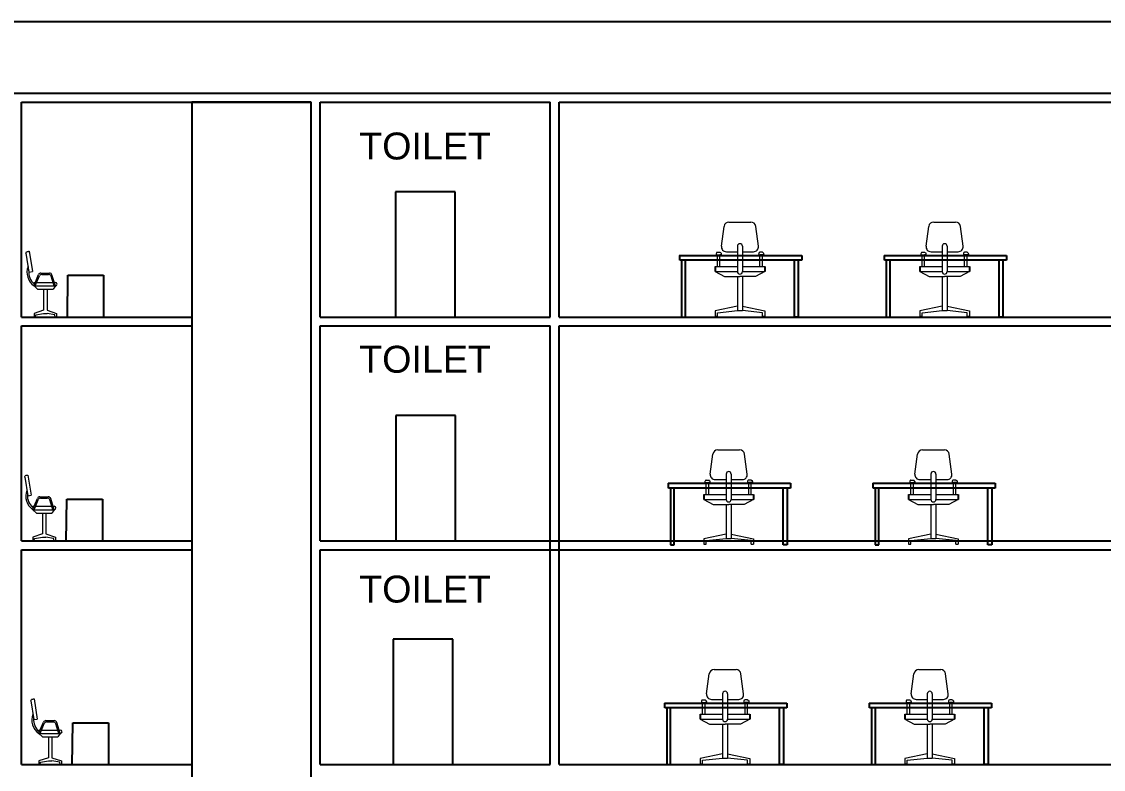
# Model space of a CAD drawing. Header units: millimetres. Extents: x 587797 to 2274247, y 1711 to 439204.
# Drawn here: x 911786 to 929903, y 292543 to 305073 of the extents above; entities that cross this region are included whole.
import ezdxf

# ---------------------------------------------------------------- set-up
doc = ezdxf.new("R2010")
doc.units = ezdxf.units.MM
doc.layers.add('finiture', color=7, linetype='Continuous', lineweight=20)
doc.styles.get("Standard").update_dxf_attribs({"font": 'arial.ttf'})

msp = doc.modelspace()

# ---------------------------------------------------------------- linework, layer by layer
for p, q in [((862704.517, 305072.571, 1025.827), (954785.96, 305072.571, 1025.827)), ((862704.517, 303872.571, 1025.827), (920635.96, 303872.571, 1025.827)), ((920635.96, 303872.571, 1025.827), (954785.96, 303872.571, 1025.827)), ((911785.96, 300122.571, 1025.827), (911785.96, 303722.571, 1025.827)), ((911785.96, 303722.571, 1025.827), (916635.96, 303722.571, 1025.827)), ((911785.96, 303722.571, 1025.827), (916635.96, 303722.571, 1025.827)), ((916635.96, 303722.571, 1025.827), (914635.96, 303722.571, 1025.827)), ((914635.96, 303722.571, 1025.827), (914635.96, 281522.571, 1025.827)), ((916635.96, 281522.571, 1025.827), (916635.96, 303722.571, 1025.827)), ((916785.96, 300122.571, 1025.827), (916785.96, 303722.571, 1025.827)), ((916785.96, 303722.571, 1025.827), (920635.96, 303722.571, 1025.827)), ((916785.96, 303722.571, 1025.827), (920635.96, 303722.571, 1025.827)), ((920635.96, 300122.571, 1025.827), (920635.96, 303722.571, 1025.827)), ((920785.96, 300122.571, 1025.827), (920785.96, 303722.571, 1025.827)), ((920785.96, 303722.571, 1025.827), (954555.96, 303722.571, 1025.827)), ((919046.069, 302222.571, 1025.827), (918046.069, 302222.571, 1025.827)), ((918046.069, 302222.571, 1025.827), (918046.069, 300122.571, 1025.827)), ((919046.069, 300122.571, 1025.827), (919046.069, 302222.571, 1025.827)), ((922800.674, 301155.093, 1025.827), (924850.362, 301155.093, 1025.827)), ((922808.144, 301073.338, 1025.827), (922808.144, 301155.093, 1025.827)), ((924850.362, 301155.093, 1025.827), (924850.362, 301073.338, 1025.827)), ((926228.858, 301155.093, 1025.827), (928278.546, 301155.093, 1025.827)), ((926236.328, 301073.338, 1025.827), (926236.328, 301155.093, 1025.827)), ((928278.546, 301155.093, 1025.827), (928278.546, 301073.338, 1025.827)), ((924850.362, 301073.338, 1025.827), (922808.144, 301073.338, 1025.827)), ((922838.471, 301073.338, 1025.827), (922838.471, 300122.571, 1025.827)), ((922904.456, 300122.571, 1025.827), (922904.456, 301073.338, 1025.827)), ((923400.989, 300967.098, 442.155), (923400.989, 300884.097, 442.155)), ((924230.99, 300967.098, 442.155), (924230.99, 300884.097, 442.155)), ((924727.522, 300122.571, 1025.827), (924727.522, 301073.338, 1025.827)), ((924793.507, 301073.338, 1025.827), (924793.507, 300122.571, 1025.827)), ((928278.546, 301073.338, 1025.827), (926236.328, 301073.338, 1025.827)), ((926266.655, 301073.338, 1025.827), (926266.655, 300122.571, 1025.827)), ((926332.641, 300122.571, 1025.827), (926332.641, 301073.338, 1025.827)), ((926829.173, 300967.098, 442.155), (926829.173, 300884.097, 442.155)), ((927659.174, 300967.098, 442.155), (927659.174, 300884.097, 442.155)), ((928155.706, 300122.571, 1025.827), (928155.706, 301073.338, 1025.827)), ((928221.691, 301073.338, 1025.827), (928221.691, 300122.571, 1025.827)), ((912552.343, 300113.501, 1025.827), (912562.324, 300821.643, 1025.827)), ((912562.324, 300821.643, 1025.827), (913158.281, 300821.643, 1025.827)), ((913158.281, 300821.643, 1025.827), (913158.281, 300113.501, 1025.827)), ((911785.96, 300122.571, 1025.827), (914635.96, 300122.571, 1025.827)), ((916785.96, 300122.571, 1025.827), (920635.96, 300122.571, 1025.827)), ((920785.96, 300122.571, 1025.827), (954555.96, 300122.571, 1025.827)), ((922838.471, 300122.571, 1025.827), (922838.471, 300122.571, 1025.827)), ((922838.471, 300122.571, 1025.827), (922904.456, 300122.571, 1025.827)), ((924793.507, 300122.571, 1025.827), (924727.522, 300122.571, 1025.827)), ((924793.507, 300122.571, 1025.827), (924793.507, 300122.571, 1025.827)), ((926266.655, 300122.571, 1025.827), (926266.655, 300122.571, 1025.827)), ((926266.655, 300122.571, 1025.827), (926332.641, 300122.571, 1025.827)), ((928221.691, 300122.571, 1025.827), (928155.706, 300122.571, 1025.827)), ((928221.691, 300122.571, 1025.827), (928221.691, 300122.571, 1025.827)), ((911785.96, 296372.571, 1025.827), (911785.96, 299972.571, 1025.827)), ((911785.96, 299972.571, 1025.827), (914635.96, 299972.571, 1025.827)), ((916785.96, 296372.571, 1025.827), (916785.96, 299972.571, 1025.827)), ((916785.96, 299972.571, 1025.827), (920635.96, 299972.571, 1025.827)), ((920635.96, 292622.571, 1025.827), (920635.96, 299972.571, 1025.827)), ((920785.96, 292622.571, 1025.827), (920785.96, 299972.571, 1025.827)), ((920785.96, 299972.571, 1025.827), (954555.96, 299972.571, 1025.827)), ((919053.706, 298472.571, 1025.827), (918053.706, 298472.571, 1025.827)), ((918053.706, 298472.571, 1025.827), (918053.706, 296372.571, 1025.827)), ((919053.706, 296372.571, 1025.827), (919053.706, 298472.571, 1025.827)), ((922612.608, 297336.689, 1025.827), (924662.297, 297336.689, 1025.827)), ((922620.078, 297254.933, 1025.827), (922620.078, 297336.689, 1025.827)), ((924662.297, 297336.689, 1025.827), (924662.297, 297254.933, 1025.827)), ((926040.792, 297336.689, 1025.827), (928090.481, 297336.689, 1025.827)), ((926048.262, 297254.933, 1025.827), (926048.262, 297336.689, 1025.827)), ((928090.481, 297336.689, 1025.827), (928090.481, 297254.933, 1025.827)), ((924662.297, 297254.933, 1025.827), (922620.078, 297254.933, 1025.827)), ((922650.405, 297254.933, 1025.827), (922650.405, 296304.167, 1025.827)), ((922716.391, 296304.167, 1025.827), (922716.391, 297254.933, 1025.827)), ((923212.923, 297148.693, 442.155), (923212.923, 297065.693, 442.155)), ((924042.924, 297148.693, 442.155), (924042.924, 297065.693, 442.155)), ((924539.456, 296304.167, 1025.827), (924539.456, 297254.933, 1025.827)), ((924605.441, 297254.933, 1025.827), (924605.441, 296304.167, 1025.827)), ((928090.481, 297254.933, 1025.827), (926048.262, 297254.933, 1025.827)), ((926078.59, 297254.933, 1025.827), (926078.59, 296304.167, 1025.827)), ((926144.575, 296304.167, 1025.827), (926144.575, 297254.933, 1025.827)), ((926641.107, 297148.693, 442.155), (926641.107, 297065.693, 442.155)), ((927471.108, 297148.693, 442.155), (927471.108, 297065.693, 442.155)), ((927967.64, 296304.167, 1025.827), (927967.64, 297254.933, 1025.827)), ((928033.626, 297254.933, 1025.827), (928033.626, 296304.167, 1025.827)), ((912532.269, 296363.501, 1025.827), (912542.249, 297071.643, 1025.827)), ((912542.249, 297071.643, 1025.827), (913138.207, 297071.643, 1025.827)), ((913138.207, 297071.643, 1025.827), (913138.207, 296363.501, 1025.827)), ((911785.96, 296372.571, 1025.827), (914635.96, 296372.571, 1025.827)), ((911785.96, 292622.571, 1025.827), (911785.96, 296222.571, 1025.827)), ((911785.96, 296222.571, 1025.827), (914635.96, 296222.571, 1025.827)), ((916785.96, 296372.571, 1025.827), (920635.96, 296372.571, 1025.827)), ((916785.96, 292622.571, 1025.827), (916785.96, 296222.571, 1025.827)), ((916785.96, 296222.571, 1025.827), (920635.96, 296222.571, 1025.827)), ((920635.96, 296372.571, 1025.827), (954555.96, 296372.571, 1025.827)), ((920635.96, 296222.571, 1025.827), (954555.96, 296222.571, 1025.827)), ((922650.405, 296304.167, 1025.827), (922650.405, 296304.167, 1025.827)), ((922650.405, 296304.167, 1025.827), (922716.391, 296304.167, 1025.827)), ((924605.441, 296304.167, 1025.827), (924539.456, 296304.167, 1025.827)), ((924605.441, 296304.167, 1025.827), (924605.441, 296304.167, 1025.827)), ((926078.59, 296304.167, 1025.827), (926078.59, 296304.167, 1025.827)), ((926078.59, 296304.167, 1025.827), (926144.575, 296304.167, 1025.827)), ((928033.626, 296304.167, 1025.827), (927967.64, 296304.167, 1025.827)), ((928033.626, 296304.167, 1025.827), (928033.626, 296304.167, 1025.827)), ((919008.271, 294722.571, 1025.827), (918008.271, 294722.571, 1025.827)), ((918008.271, 294722.571, 1025.827), (918008.271, 292622.571, 1025.827)), ((919008.271, 292622.571, 1025.827), (919008.271, 294722.571, 1025.827)), ((922551.817, 293655.093, 1025.827), (924601.505, 293655.093, 1025.827)), ((922559.287, 293573.338, 1025.827), (922559.287, 293655.093, 1025.827)), ((924601.505, 293573.338, 1025.827), (922559.287, 293573.338, 1025.827)), ((922589.614, 293573.338, 1025.827), (922589.614, 292622.571, 1025.827)), ((922655.599, 292622.571, 1025.827), (922655.599, 293573.338, 1025.827)), ((924478.665, 292622.571, 1025.827), (924478.665, 293573.338, 1025.827)), ((924544.65, 293573.338, 1025.827), (924544.65, 292622.571, 1025.827)), ((924601.505, 293655.093, 1025.827), (924601.505, 293573.338, 1025.827)), ((925980.001, 293655.093, 1025.827), (928029.689, 293655.093, 1025.827)), ((925987.471, 293573.338, 1025.827), (925987.471, 293655.093, 1025.827)), ((928029.689, 293573.338, 1025.827), (925987.471, 293573.338, 1025.827)), ((926017.798, 293573.338, 1025.827), (926017.798, 292622.571, 1025.827)), ((926083.783, 292622.571, 1025.827), (926083.783, 293573.338, 1025.827)), ((927906.849, 292622.571, 1025.827), (927906.849, 293573.338, 1025.827)), ((927972.834, 293573.338, 1025.827), (927972.834, 292622.571, 1025.827)), ((928029.689, 293655.093, 1025.827), (928029.689, 293573.338, 1025.827)), ((912633.582, 292613.501, 1025.827), (912643.563, 293321.643, 1025.827)), ((912643.563, 293321.643, 1025.827), (913239.52, 293321.643, 1025.827)), ((913239.52, 293321.643, 1025.827), (913239.52, 292613.501, 1025.827)), ((923152.131, 293467.098, 442.155), (923152.131, 293384.097, 442.155)), ((923982.133, 293467.098, 442.155), (923982.133, 293384.097, 442.155)), ((926580.316, 293467.098, 442.155), (926580.316, 293384.097, 442.155)), ((927410.317, 293467.098, 442.155), (927410.317, 293384.097, 442.155)), ((911785.96, 292622.571, 1025.827), (914635.96, 292622.571, 1025.827)), ((916785.96, 292622.571, 1025.827), (920635.96, 292622.571, 1025.827)), ((920785.96, 292622.571, 1025.827), (954555.96, 292622.571, 1025.827)), ((922589.614, 292622.571, 1025.827), (922589.614, 292622.571, 1025.827)), ((922589.614, 292622.571, 1025.827), (922655.599, 292622.571, 1025.827)), ((924544.65, 292622.571, 1025.827), (924478.665, 292622.571, 1025.827)), ((924544.65, 292622.571, 1025.827), (924544.65, 292622.571, 1025.827)), ((926017.798, 292622.571, 1025.827), (926017.798, 292622.571, 1025.827)), ((926017.798, 292622.571, 1025.827), (926083.783, 292622.571, 1025.827)), ((927972.834, 292622.571, 1025.827), (927906.849, 292622.571, 1025.827)), ((927972.834, 292622.571, 1025.827), (927972.834, 292622.571, 1025.827))]:
    msp.add_line(p, q)
at = {"layer": 'finiture', "linetype": 'Continuous'}
for p, q in [((923632.724, 301714.099, 442.155), (923999.255, 301714.099, 442.155)), ((927060.908, 301714.099, 442.155), (927427.439, 301714.099, 442.155)), ((923506.098, 301310.09, 442.155), (923550.455, 301642.09, 442.155)), ((924125.88, 301310.09, 442.155), (924081.524, 301642.09, 442.155)), ((926934.282, 301310.09, 442.155), (926978.639, 301642.09, 442.155)), ((927554.064, 301310.09, 442.155), (927509.708, 301642.09, 442.155)), ((923774.489, 301310.09, 442.155), (923774.489, 300884.097, 442.155)), ((923857.489, 301310.09, 442.155), (923857.489, 300884.097, 442.155)), ((927202.673, 301310.09, 442.155), (927202.673, 300884.097, 442.155)), ((927285.673, 301310.09, 442.155), (927285.673, 300884.097, 442.155)), ((911858.69, 301190.454, 1025.827), (911907.961, 300876.589, 1025.827)), ((911912.042, 301224.597, 1025.827), (911965.261, 300885.584, 1025.827)), ((923418.768, 301165.838, 442.155), (923481.245, 301165.838, 442.155)), ((923439.745, 301207.339, 442.155), (923481.245, 301207.339, 442.155)), ((923439.745, 300967.098, 442.155), (923439.745, 301165.838, 442.155)), ((923481.245, 300967.098, 442.155), (923481.245, 301165.838, 442.155)), ((923502.222, 301165.838, 442.155), (923481.245, 301165.838, 442.155)), ((923588.367, 301216.098, 442.155), (923774.489, 301216.098, 442.155)), ((923857.489, 301216.098, 442.155), (924043.611, 301216.098, 442.155)), ((924129.757, 301165.838, 442.155), (924150.733, 301165.838, 442.155)), ((924192.234, 301207.339, 442.155), (924150.733, 301207.339, 442.155)), ((924213.21, 301165.838, 442.155), (924150.733, 301165.838, 442.155)), ((924150.733, 300967.098, 442.155), (924150.733, 301165.838, 442.155)), ((924192.234, 300967.098, 442.155), (924192.234, 301165.838, 442.155)), ((926846.952, 301165.838, 442.155), (926909.429, 301165.838, 442.155)), ((926867.929, 301207.339, 442.155), (926909.429, 301207.339, 442.155)), ((926867.929, 300967.098, 442.155), (926867.929, 301165.838, 442.155)), ((926909.429, 300967.098, 442.155), (926909.429, 301165.838, 442.155)), ((926930.406, 301165.838, 442.155), (926909.429, 301165.838, 442.155)), ((927016.552, 301216.098, 442.155), (927202.673, 301216.098, 442.155)), ((927285.673, 301216.098, 442.155), (927471.795, 301216.098, 442.155)), ((927557.941, 301165.838, 442.155), (927578.918, 301165.838, 442.155)), ((927620.418, 301207.339, 442.155), (927578.918, 301207.339, 442.155)), ((927641.394, 301165.838, 442.155), (927578.918, 301165.838, 442.155)), ((927578.918, 300967.098, 442.155), (927578.918, 301165.838, 442.155)), ((927620.418, 300967.098, 442.155), (927620.418, 301165.838, 442.155)), ((923400.989, 300967.098, 442.155), (923774.489, 300967.098, 442.155)), ((923857.489, 300967.098, 442.155), (924230.99, 300967.098, 442.155)), ((926829.173, 300967.098, 442.155), (927202.673, 300967.098, 442.155)), ((927285.673, 300967.098, 442.155), (927659.174, 300967.098, 442.155)), ((911907.961, 300876.589, 1025.827), (911965.261, 300885.584, 1025.827)), ((911993.988, 300652.63, 1025.827), (912069.619, 300833.149, 1025.827)), ((912014.049, 300644.225, 1025.827), (912084.089, 300811.399, 1025.827)), ((912109.741, 300859.841, 1025.827), (912252.317, 300859.841, 1025.827)), ((912124.211, 300838.09, 1025.827), (912236.349, 300838.09, 1025.827)), ((912329.039, 300644.583, 1025.827), (912277.853, 300807.619, 1025.827)), ((912351.837, 300644.583, 1025.827), (912293.821, 300829.37, 1025.827)), ((923400.989, 300884.097, 442.155), (923557.407, 300801.666, 442.155)), ((923400.989, 300884.097, 442.155), (923774.489, 300884.097, 442.155)), ((923557.407, 300801.666, 442.155), (923815.989, 300801.666, 442.155)), ((923774.489, 300801.666, 442.155), (923774.489, 300231.77, 442.155)), ((924074.572, 300801.666, 442.155), (923815.989, 300801.666, 442.155)), ((923857.489, 300884.097, 442.155), (924230.99, 300884.097, 442.155)), ((923857.489, 300801.666, 442.155), (923857.489, 300231.77, 442.155)), ((924230.99, 300884.097, 442.155), (924074.572, 300801.666, 442.155)), ((926829.173, 300884.097, 442.155), (926985.591, 300801.666, 442.155)), ((926829.173, 300884.097, 442.155), (927202.673, 300884.097, 442.155)), ((926985.591, 300801.666, 442.155), (927244.173, 300801.666, 442.155)), ((927202.673, 300801.666, 442.155), (927202.673, 300231.77, 442.155)), ((927502.756, 300801.666, 442.155), (927244.173, 300801.666, 442.155)), ((927285.673, 300884.097, 442.155), (927659.174, 300884.097, 442.155)), ((927285.673, 300801.666, 442.155), (927285.673, 300231.77, 442.155)), ((927659.174, 300884.097, 442.155), (927502.756, 300801.666, 442.155)), ((911993.988, 300702.585, 1025.827), (911993.988, 300644.583, 1025.827)), ((911993.988, 300702.585, 1025.827), (912014.918, 300702.585, 1025.827)), ((911993.988, 300644.583, 1025.827), (912351.837, 300644.583, 1025.827)), ((911993.988, 300644.583, 1025.827), (912053.397, 300586.98, 1025.827)), ((912038.5, 300702.585, 1025.827), (912310.829, 300702.585, 1025.827)), ((912053.397, 300586.98, 1025.827), (912311.786, 300586.98, 1025.827)), ((912153.591, 300586.98, 1025.827), (912153.591, 300238.814, 1025.827)), ((912211.593, 300586.98, 1025.827), (912211.593, 300238.814, 1025.827)), ((912351.837, 300644.583, 1025.827), (912311.786, 300586.98, 1025.827)), ((912333.626, 300702.585, 1025.827), (912351.837, 300702.585, 1025.827)), ((912153.591, 300238.814, 1025.827), (911993.988, 300184.177, 1025.827)), ((912211.593, 300238.814, 1025.827), (912371.195, 300184.177, 1025.827)), ((923774.489, 300303.44, 442.155), (923400.989, 300225.255, 442.155)), ((923400.989, 300225.255, 442.155), (923400.989, 300137.096, 442.155)), ((923438.941, 300194.85, 442.155), (923774.489, 300231.77, 442.155)), ((923438.941, 300137.096, 442.155), (923438.941, 300194.85, 442.155)), ((923774.489, 300231.77, 442.155), (923857.489, 300231.77, 442.155)), ((923857.489, 300303.44, 442.155), (924230.99, 300225.255, 442.155)), ((924193.037, 300194.85, 442.155), (923857.489, 300231.77, 442.155)), ((924193.037, 300137.096, 442.155), (924193.037, 300194.85, 442.155)), ((924230.99, 300225.255, 442.155), (924230.99, 300137.096, 442.155)), ((927202.673, 300303.44, 442.155), (926829.173, 300225.255, 442.155)), ((926829.173, 300225.255, 442.155), (926829.173, 300137.096, 442.155)), ((926867.125, 300194.85, 442.155), (927202.673, 300231.77, 442.155)), ((926867.125, 300137.096, 442.155), (926867.125, 300194.85, 442.155)), ((927202.673, 300231.77, 442.155), (927285.673, 300231.77, 442.155)), ((927285.673, 300303.44, 442.155), (927659.174, 300225.255, 442.155)), ((927621.222, 300194.85, 442.155), (927285.673, 300231.77, 442.155)), ((927621.222, 300137.096, 442.155), (927621.222, 300194.85, 442.155)), ((927659.174, 300225.255, 442.155), (927659.174, 300137.096, 442.155)), ((911993.988, 300184.177, 1025.827), (911993.988, 300122.571, 1025.827)), ((911993.988, 300122.571, 1025.827), (912015.931, 300122.571, 1025.827)), ((912015.931, 300122.571, 1025.827), (912022.717, 300161.712, 1025.827)), ((912022.717, 300161.712, 1025.827), (912153.591, 300184.177, 1025.827)), ((912153.591, 300184.177, 1025.827), (912211.593, 300184.177, 1025.827)), ((912342.466, 300161.712, 1025.827), (912211.593, 300184.177, 1025.827)), ((912349.253, 300122.571, 1025.827), (912342.466, 300161.712, 1025.827)), ((912371.195, 300122.571, 1025.827), (912349.253, 300122.571, 1025.827)), ((912371.195, 300184.177, 1025.827), (912371.195, 300122.571, 1025.827)), ((923400.989, 300137.096, 442.155), (923438.941, 300137.096, 442.155)), ((924193.037, 300137.096, 442.155), (924230.99, 300137.096, 442.155)), ((926829.173, 300137.096, 442.155), (926867.125, 300137.096, 442.155)), ((927621.222, 300137.096, 442.155), (927659.174, 300137.096, 442.155)), ((923444.658, 297895.694, 442.155), (923811.189, 297895.694, 442.155)), ((926872.842, 297895.694, 442.155), (927239.373, 297895.694, 442.155)), ((923318.032, 297491.685, 442.155), (923362.389, 297823.686, 442.155)), ((923937.815, 297491.685, 442.155), (923893.458, 297823.686, 442.155)), ((926746.217, 297491.685, 442.155), (926790.573, 297823.686, 442.155)), ((927365.999, 297491.685, 442.155), (927321.642, 297823.686, 442.155)), ((923586.423, 297491.685, 442.155), (923586.423, 297065.693, 442.155)), ((923669.424, 297491.685, 442.155), (923669.424, 297065.693, 442.155)), ((927014.608, 297491.685, 442.155), (927014.608, 297065.693, 442.155)), ((927097.608, 297491.685, 442.155), (927097.608, 297065.693, 442.155)), ((911838.616, 297440.454, 1025.827), (911887.887, 297126.589, 1025.827)), ((911891.968, 297474.597, 1025.827), (911945.186, 297135.584, 1025.827)), ((923230.702, 297347.434, 442.155), (923293.179, 297347.434, 442.155)), ((923251.679, 297388.934, 442.155), (923293.179, 297388.934, 442.155)), ((923251.679, 297148.693, 442.155), (923251.679, 297347.434, 442.155)), ((923293.179, 297148.693, 442.155), (923293.179, 297347.434, 442.155)), ((923314.156, 297347.434, 442.155), (923293.179, 297347.434, 442.155)), ((923400.302, 297397.694, 442.155), (923586.423, 297397.694, 442.155)), ((923669.424, 297397.694, 442.155), (923855.545, 297397.694, 442.155)), ((923941.691, 297347.434, 442.155), (923962.668, 297347.434, 442.155)), ((924004.168, 297388.934, 442.155), (923962.668, 297388.934, 442.155)), ((924025.145, 297347.434, 442.155), (923962.668, 297347.434, 442.155)), ((923962.668, 297148.693, 442.155), (923962.668, 297347.434, 442.155)), ((924004.168, 297148.693, 442.155), (924004.168, 297347.434, 442.155)), ((926658.887, 297347.434, 442.155), (926721.363, 297347.434, 442.155)), ((926679.863, 297388.934, 442.155), (926721.363, 297388.934, 442.155)), ((926679.863, 297148.693, 442.155), (926679.863, 297347.434, 442.155)), ((926721.363, 297148.693, 442.155), (926721.363, 297347.434, 442.155)), ((926742.34, 297347.434, 442.155), (926721.363, 297347.434, 442.155)), ((926828.486, 297397.694, 442.155), (927014.608, 297397.694, 442.155)), ((927097.608, 297397.694, 442.155), (927283.729, 297397.694, 442.155)), ((927369.875, 297347.434, 442.155), (927390.852, 297347.434, 442.155)), ((927432.352, 297388.934, 442.155), (927390.852, 297388.934, 442.155)), ((927453.329, 297347.434, 442.155), (927390.852, 297347.434, 442.155)), ((927390.852, 297148.693, 442.155), (927390.852, 297347.434, 442.155)), ((927432.352, 297148.693, 442.155), (927432.352, 297347.434, 442.155)), ((911887.887, 297126.589, 1025.827), (911945.186, 297135.584, 1025.827)), ((923212.923, 297148.693, 442.155), (923586.423, 297148.693, 442.155)), ((923669.424, 297148.693, 442.155), (924042.924, 297148.693, 442.155)), ((926641.107, 297148.693, 442.155), (927014.608, 297148.693, 442.155)), ((927097.608, 297148.693, 442.155), (927471.108, 297148.693, 442.155)), ((911973.914, 296902.63, 1025.827), (912049.544, 297083.149, 1025.827)), ((911973.914, 296952.585, 1025.827), (911973.914, 296894.583, 1025.827)), ((911973.914, 296952.585, 1025.827), (911994.843, 296952.585, 1025.827)), ((911993.975, 296894.225, 1025.827), (912064.014, 297061.399, 1025.827)), ((912018.425, 296952.585, 1025.827), (912290.755, 296952.585, 1025.827)), ((912089.666, 297109.841, 1025.827), (912232.243, 297109.841, 1025.827)), ((912104.136, 297088.09, 1025.827), (912216.274, 297088.09, 1025.827)), ((912308.965, 296894.583, 1025.827), (912257.778, 297057.619, 1025.827)), ((912331.762, 296894.583, 1025.827), (912273.746, 297079.37, 1025.827)), ((912313.552, 296952.585, 1025.827), (912331.762, 296952.585, 1025.827)), ((923212.923, 297065.693, 442.155), (923369.341, 296983.262, 442.155)), ((923212.923, 297065.693, 442.155), (923586.423, 297065.693, 442.155)), ((923369.341, 296983.262, 442.155), (923627.923, 296983.262, 442.155)), ((923586.423, 296983.262, 442.155), (923586.423, 296413.366, 442.155)), ((923886.506, 296983.262, 442.155), (923627.923, 296983.262, 442.155)), ((923669.424, 297065.693, 442.155), (924042.924, 297065.693, 442.155)), ((923669.424, 296983.262, 442.155), (923669.424, 296413.366, 442.155)), ((924042.924, 297065.693, 442.155), (923886.506, 296983.262, 442.155)), ((926641.107, 297065.693, 442.155), (926797.525, 296983.262, 442.155)), ((926641.107, 297065.693, 442.155), (927014.608, 297065.693, 442.155)), ((926797.525, 296983.262, 442.155), (927056.108, 296983.262, 442.155)), ((927014.608, 296983.262, 442.155), (927014.608, 296413.366, 442.155)), ((927314.69, 296983.262, 442.155), (927056.108, 296983.262, 442.155)), ((927097.608, 297065.693, 442.155), (927471.108, 297065.693, 442.155)), ((927097.608, 296983.262, 442.155), (927097.608, 296413.366, 442.155)), ((927471.108, 297065.693, 442.155), (927314.69, 296983.262, 442.155)), ((911973.914, 296894.583, 1025.827), (912331.762, 296894.583, 1025.827)), ((911973.914, 296894.583, 1025.827), (912033.323, 296836.98, 1025.827)), ((912033.323, 296836.98, 1025.827), (912291.712, 296836.98, 1025.827)), ((912133.517, 296836.98, 1025.827), (912133.517, 296488.814, 1025.827)), ((912191.518, 296836.98, 1025.827), (912191.518, 296488.814, 1025.827)), ((912331.762, 296894.583, 1025.827), (912291.712, 296836.98, 1025.827)), ((912133.517, 296488.814, 1025.827), (911973.914, 296434.177, 1025.827)), ((911973.914, 296434.177, 1025.827), (911973.914, 296372.571, 1025.827)), ((911995.856, 296372.571, 1025.827), (912002.643, 296411.712, 1025.827)), ((912002.643, 296411.712, 1025.827), (912133.517, 296434.177, 1025.827)), ((912133.517, 296434.177, 1025.827), (912191.518, 296434.177, 1025.827)), ((912191.518, 296488.814, 1025.827), (912351.121, 296434.177, 1025.827)), ((912322.392, 296411.712, 1025.827), (912191.518, 296434.177, 1025.827)), ((912329.178, 296372.571, 1025.827), (912322.392, 296411.712, 1025.827)), ((912351.121, 296434.177, 1025.827), (912351.121, 296372.571, 1025.827)), ((923586.423, 296485.036, 442.155), (923212.923, 296406.851, 442.155)), ((923212.923, 296406.851, 442.155), (923212.923, 296318.692, 442.155)), ((923250.875, 296376.445, 442.155), (923586.423, 296413.366, 442.155)), ((923586.423, 296413.366, 442.155), (923669.424, 296413.366, 442.155)), ((923669.424, 296485.036, 442.155), (924042.924, 296406.851, 442.155)), ((924004.972, 296376.445, 442.155), (923669.424, 296413.366, 442.155)), ((924042.924, 296406.851, 442.155), (924042.924, 296318.692, 442.155)), ((927014.608, 296485.036, 442.155), (926641.107, 296406.851, 442.155)), ((926641.107, 296406.851, 442.155), (926641.107, 296318.692, 442.155)), ((926679.059, 296376.445, 442.155), (927014.608, 296413.366, 442.155)), ((927014.608, 296413.366, 442.155), (927097.608, 296413.366, 442.155)), ((927097.608, 296485.036, 442.155), (927471.108, 296406.851, 442.155)), ((927433.156, 296376.445, 442.155), (927097.608, 296413.366, 442.155)), ((927471.108, 296406.851, 442.155), (927471.108, 296318.692, 442.155)), ((911973.914, 296372.571, 1025.827), (911995.856, 296372.571, 1025.827)), ((912351.121, 296372.571, 1025.827), (912329.178, 296372.571, 1025.827)), ((923212.923, 296318.692, 442.155), (923250.875, 296318.692, 442.155)), ((923250.875, 296318.692, 442.155), (923250.875, 296376.445, 442.155)), ((924004.972, 296318.692, 442.155), (924004.972, 296376.445, 442.155)), ((924004.972, 296318.692, 442.155), (924042.924, 296318.692, 442.155)), ((926641.107, 296318.692, 442.155), (926679.059, 296318.692, 442.155)), ((926679.059, 296318.692, 442.155), (926679.059, 296376.445, 442.155)), ((927433.156, 296318.692, 442.155), (927433.156, 296376.445, 442.155)), ((927433.156, 296318.692, 442.155), (927471.108, 296318.692, 442.155)), ((923257.241, 293810.09, 442.155), (923301.598, 294142.09, 442.155)), ((923383.867, 294214.099, 442.155), (923750.397, 294214.099, 442.155)), ((923877.023, 293810.09, 442.155), (923832.667, 294142.09, 442.155)), ((926685.425, 293810.09, 442.155), (926729.782, 294142.09, 442.155)), ((926812.051, 294214.099, 442.155), (927178.582, 294214.099, 442.155)), ((927305.207, 293810.09, 442.155), (927260.851, 294142.09, 442.155)), ((911939.929, 293690.454, 1025.827), (911989.2, 293376.589, 1025.827)), ((911993.281, 293724.597, 1025.827), (912046.5, 293385.584, 1025.827)), ((923190.888, 293707.339, 442.155), (923232.388, 293707.339, 442.155)), ((923339.51, 293716.098, 442.155), (923525.632, 293716.098, 442.155)), ((923525.632, 293810.09, 442.155), (923525.632, 293384.097, 442.155)), ((923608.632, 293810.09, 442.155), (923608.632, 293384.097, 442.155)), ((923608.632, 293716.098, 442.155), (923794.754, 293716.098, 442.155)), ((923943.376, 293707.339, 442.155), (923901.876, 293707.339, 442.155)), ((926619.072, 293707.339, 442.155), (926660.572, 293707.339, 442.155)), ((926767.694, 293716.098, 442.155), (926953.816, 293716.098, 442.155)), ((926953.816, 293810.09, 442.155), (926953.816, 293384.097, 442.155)), ((927036.816, 293810.09, 442.155), (927036.816, 293384.097, 442.155)), ((927036.816, 293716.098, 442.155), (927222.938, 293716.098, 442.155)), ((927371.56, 293707.339, 442.155), (927330.06, 293707.339, 442.155)), ((923169.911, 293665.838, 442.155), (923232.388, 293665.838, 442.155)), ((923190.888, 293467.098, 442.155), (923190.888, 293665.838, 442.155)), ((923232.388, 293467.098, 442.155), (923232.388, 293665.838, 442.155)), ((923253.365, 293665.838, 442.155), (923232.388, 293665.838, 442.155)), ((923880.899, 293665.838, 442.155), (923901.876, 293665.838, 442.155)), ((923964.353, 293665.838, 442.155), (923901.876, 293665.838, 442.155)), ((923901.876, 293467.098, 442.155), (923901.876, 293665.838, 442.155)), ((923943.376, 293467.098, 442.155), (923943.376, 293665.838, 442.155)), ((926598.095, 293665.838, 442.155), (926660.572, 293665.838, 442.155)), ((926619.072, 293467.098, 442.155), (926619.072, 293665.838, 442.155)), ((926660.572, 293467.098, 442.155), (926660.572, 293665.838, 442.155)), ((926681.549, 293665.838, 442.155), (926660.572, 293665.838, 442.155)), ((927309.084, 293665.838, 442.155), (927330.06, 293665.838, 442.155)), ((927392.537, 293665.838, 442.155), (927330.06, 293665.838, 442.155)), ((927330.06, 293467.098, 442.155), (927330.06, 293665.838, 442.155)), ((927371.56, 293467.098, 442.155), (927371.56, 293665.838, 442.155)), ((911989.2, 293376.589, 1025.827), (912046.5, 293385.584, 1025.827)), ((912075.227, 293152.63, 1025.827), (912150.858, 293333.149, 1025.827)), ((912095.288, 293144.225, 1025.827), (912165.328, 293311.399, 1025.827)), ((912190.98, 293359.841, 1025.827), (912333.556, 293359.841, 1025.827)), ((912205.45, 293338.09, 1025.827), (912317.588, 293338.09, 1025.827)), ((912433.076, 293144.583, 1025.827), (912375.06, 293329.37, 1025.827)), ((923152.131, 293467.098, 442.155), (923525.632, 293467.098, 442.155)), ((923152.131, 293384.097, 442.155), (923308.55, 293301.666, 442.155)), ((923152.131, 293384.097, 442.155), (923525.632, 293384.097, 442.155)), ((923608.632, 293467.098, 442.155), (923982.133, 293467.098, 442.155)), ((923608.632, 293384.097, 442.155), (923982.133, 293384.097, 442.155)), ((923982.133, 293384.097, 442.155), (923825.715, 293301.666, 442.155)), ((926580.316, 293467.098, 442.155), (926953.816, 293467.098, 442.155)), ((926580.316, 293384.097, 442.155), (926736.734, 293301.666, 442.155)), ((926580.316, 293384.097, 442.155), (926953.816, 293384.097, 442.155)), ((927036.816, 293467.098, 442.155), (927410.317, 293467.098, 442.155)), ((927036.816, 293384.097, 442.155), (927410.317, 293384.097, 442.155)), ((927410.317, 293384.097, 442.155), (927253.899, 293301.666, 442.155)), ((912075.227, 293202.585, 1025.827), (912075.227, 293144.583, 1025.827)), ((912075.227, 293202.585, 1025.827), (912096.157, 293202.585, 1025.827)), ((912075.227, 293144.583, 1025.827), (912433.076, 293144.583, 1025.827)), ((912075.227, 293144.583, 1025.827), (912134.636, 293086.98, 1025.827)), ((912119.739, 293202.585, 1025.827), (912392.068, 293202.585, 1025.827)), ((912410.278, 293144.583, 1025.827), (912359.092, 293307.619, 1025.827)), ((912433.076, 293144.583, 1025.827), (912393.025, 293086.98, 1025.827)), ((912414.865, 293202.585, 1025.827), (912433.076, 293202.585, 1025.827)), ((923308.55, 293301.666, 442.155), (923567.132, 293301.666, 442.155)), ((923525.632, 293301.666, 442.155), (923525.632, 292731.77, 442.155)), ((923825.715, 293301.666, 442.155), (923567.132, 293301.666, 442.155)), ((923608.632, 293301.666, 442.155), (923608.632, 292731.77, 442.155)), ((926736.734, 293301.666, 442.155), (926995.316, 293301.666, 442.155)), ((926953.816, 293301.666, 442.155), (926953.816, 292731.77, 442.155)), ((927253.899, 293301.666, 442.155), (926995.316, 293301.666, 442.155)), ((927036.816, 293301.666, 442.155), (927036.816, 292731.77, 442.155)), ((912134.636, 293086.98, 1025.827), (912393.025, 293086.98, 1025.827)), ((912234.83, 293086.98, 1025.827), (912234.83, 292738.814, 1025.827)), ((912292.832, 293086.98, 1025.827), (912292.832, 292738.814, 1025.827)), ((923525.632, 292803.44, 442.155), (923152.131, 292725.255, 442.155)), ((923608.632, 292803.44, 442.155), (923982.133, 292725.255, 442.155)), ((926953.816, 292803.44, 442.155), (926580.316, 292725.255, 442.155)), ((927036.816, 292803.44, 442.155), (927410.317, 292725.255, 442.155)), ((912234.83, 292738.814, 1025.827), (912075.227, 292684.177, 1025.827)), ((912075.227, 292684.177, 1025.827), (912075.227, 292622.571, 1025.827)), ((912075.227, 292622.571, 1025.827), (912097.17, 292622.571, 1025.827)), ((912097.17, 292622.571, 1025.827), (912103.956, 292661.712, 1025.827)), ((912103.956, 292661.712, 1025.827), (912234.83, 292684.177, 1025.827)), ((912234.83, 292684.177, 1025.827), (912292.832, 292684.177, 1025.827)), ((912292.832, 292738.814, 1025.827), (912452.434, 292684.177, 1025.827)), ((912423.705, 292661.712, 1025.827), (912292.832, 292684.177, 1025.827)), ((912430.492, 292622.571, 1025.827), (912423.705, 292661.712, 1025.827)), ((912452.434, 292622.571, 1025.827), (912430.492, 292622.571, 1025.827)), ((912452.434, 292684.177, 1025.827), (912452.434, 292622.571, 1025.827)), ((923152.131, 292725.255, 442.155), (923152.131, 292637.096, 442.155)), ((923152.131, 292637.096, 442.155), (923190.084, 292637.096, 442.155)), ((923190.084, 292694.85, 442.155), (923525.632, 292731.77, 442.155)), ((923190.084, 292637.096, 442.155), (923190.084, 292694.85, 442.155)), ((923525.632, 292731.77, 442.155), (923608.632, 292731.77, 442.155)), ((923944.18, 292694.85, 442.155), (923608.632, 292731.77, 442.155)), ((923944.18, 292637.096, 442.155), (923944.18, 292694.85, 442.155)), ((923944.18, 292637.096, 442.155), (923982.133, 292637.096, 442.155)), ((923982.133, 292725.255, 442.155), (923982.133, 292637.096, 442.155)), ((926580.316, 292725.255, 442.155), (926580.316, 292637.096, 442.155)), ((926580.316, 292637.096, 442.155), (926618.268, 292637.096, 442.155)), ((926618.268, 292694.85, 442.155), (926953.816, 292731.77, 442.155)), ((926618.268, 292637.096, 442.155), (926618.268, 292694.85, 442.155)), ((926953.816, 292731.77, 442.155), (927036.816, 292731.77, 442.155)), ((927372.364, 292694.85, 442.155), (927036.816, 292731.77, 442.155)), ((927372.364, 292637.096, 442.155), (927372.364, 292694.85, 442.155)), ((927372.364, 292637.096, 442.155), (927410.317, 292637.096, 442.155)), ((927410.317, 292725.255, 442.155), (927410.317, 292637.096, 442.155))]:
    msp.add_line(p, q, dxfattribs=at)
for centre, radius, start, end in [((923632.724, 301631.099, 442.155), 83, 90, 172.3901404), ((923999.255, 301631.099, 442.155), 83, 7.6098596, 90), ((927060.908, 301631.099, 442.155), 83, 90, 172.3901404), ((927427.439, 301631.099, 442.155), 83, 7.6098596, 90), ((923588.367, 301299.098, 442.155), 83, 172.3901404, 270), ((923815.989, 301310.09, 442.155), 41.5, 0, 180), ((924043.611, 301299.098, 442.155), 83, 270, 7.6098596), ((927016.552, 301299.098, 442.155), 83, 172.3901404, 270), ((927244.173, 301310.09, 442.155), 41.5, 0, 180), ((927471.795, 301299.098, 442.155), 83, 270, 7.6098596), ((912153.118, 300872.586, 1025.827), 278.042, 159.2440411, 235.0876442), ((912153.118, 300872.586, 1025.827), 249.041, 174.8516914, 230.2849925), ((912109.741, 300816.34, 1025.827), 43.501, 90, 157.2681868), ((912124.211, 300794.589, 1025.827), 43.501, 90, 157.2681868), ((912236.349, 300794.589, 1025.827), 43.501, 17.430167, 90), ((912252.317, 300816.34, 1025.827), 43.501, 17.430167, 90), ((923815.989, 300884.097, 442.155), 41.5, 180, 0), ((927244.173, 300884.097, 442.155), 41.5, 180, 0), ((912351.837, 300673.584, 1025.827), 29.001, 270, 90), ((923444.658, 297812.694, 442.155), 83, 90, 172.3901404), ((923811.189, 297812.694, 442.155), 83, 7.6098596, 90), ((926872.842, 297812.694, 442.155), 83, 90, 172.3901404), ((927239.373, 297812.694, 442.155), 83, 7.6098596, 90), ((923400.302, 297480.694, 442.155), 83, 172.3901404, 270), ((923627.923, 297491.685, 442.155), 41.5, 0, 180), ((923855.545, 297480.694, 442.155), 83, 270, 7.6098596), ((926828.486, 297480.694, 442.155), 83, 172.3901404, 270), ((927056.108, 297491.685, 442.155), 41.5, 0, 180), ((927283.729, 297480.694, 442.155), 83, 270, 7.6098596), ((912133.043, 297122.586, 1025.827), 278.042, 159.2440411, 235.0876442), ((912133.043, 297122.586, 1025.827), 249.041, 174.8516914, 230.2849925), ((912089.666, 297066.34, 1025.827), 43.501, 90, 157.2681868), ((912104.136, 297044.589, 1025.827), 43.501, 90, 157.2681868), ((912216.274, 297044.589, 1025.827), 43.501, 17.430167, 90), ((912232.243, 297066.34, 1025.827), 43.501, 17.430167, 90), ((912331.762, 296923.584, 1025.827), 29.001, 270, 90), ((923627.923, 297065.693, 442.155), 41.5, 180, 0), ((927056.108, 297065.693, 442.155), 41.5, 180, 0), ((923383.867, 294131.099, 442.155), 83, 90, 172.3901404), ((923750.397, 294131.099, 442.155), 83, 7.6098596, 90), ((926812.051, 294131.099, 442.155), 83, 90, 172.3901404), ((927178.582, 294131.099, 442.155), 83, 7.6098596, 90), ((923339.51, 293799.098, 442.155), 83, 172.3901404, 270), ((923567.132, 293810.09, 442.155), 41.5, 0, 180), ((923794.754, 293799.098, 442.155), 83, 270, 7.6098596), ((926767.694, 293799.098, 442.155), 83, 172.3901404, 270), ((926995.316, 293810.09, 442.155), 41.5, 0, 180), ((927222.938, 293799.098, 442.155), 83, 270, 7.6098596), ((912234.357, 293372.586, 1025.827), 278.042, 159.2440411, 235.0876442), ((912234.357, 293372.586, 1025.827), 249.041, 174.8516914, 230.2849925), ((912190.98, 293316.34, 1025.827), 43.501, 90, 157.2681868), ((912205.45, 293294.589, 1025.827), 43.501, 90, 157.2681868), ((912317.588, 293294.589, 1025.827), 43.501, 17.430167, 90), ((912333.556, 293316.34, 1025.827), 43.501, 17.430167, 90), ((923567.132, 293384.097, 442.155), 41.5, 180, 0), ((926995.316, 293384.097, 442.155), 41.5, 180, 0), ((912433.076, 293173.584, 1025.827), 29.001, 270, 90)]:
    msp.add_arc(centre, radius, start, end, dxfattribs=at)
for points in [[(911858.69, 301190.454, 1025.827), (911867.265, 301212.551, 1025.827), (911873.154, 301217.529, 1025.827), (911888.121, 301221.267, 1025.827), (911901.199, 301222.744, 1025.827), (911912.065, 301224.449, 1025.827)], [(923439.745, 301207.339, 442.155), (923425.849, 301201.898, 442.155), (923418.768, 301182.701, 442.155), (923418.768, 301165.838, 442.155)], [(923481.245, 301207.339, 442.155), (923495.142, 301201.898, 442.155), (923502.222, 301182.701, 442.155), (923502.222, 301165.838, 442.155)], [(924150.733, 301207.339, 442.155), (924136.837, 301201.898, 442.155), (924129.757, 301182.701, 442.155), (924129.757, 301165.838, 442.155)], [(924192.234, 301207.339, 442.155), (924206.13, 301201.898, 442.155), (924213.21, 301182.701, 442.155), (924213.21, 301165.838, 442.155)], [(926867.929, 301207.339, 442.155), (926854.033, 301201.898, 442.155), (926846.952, 301182.701, 442.155), (926846.952, 301165.838, 442.155)], [(926909.429, 301207.339, 442.155), (926923.326, 301201.898, 442.155), (926930.406, 301182.701, 442.155), (926930.406, 301165.838, 442.155)], [(927578.918, 301207.339, 442.155), (927565.021, 301201.898, 442.155), (927557.941, 301182.701, 442.155), (927557.941, 301165.838, 442.155)], [(927620.418, 301207.339, 442.155), (927634.314, 301201.898, 442.155), (927641.394, 301182.701, 442.155), (927641.394, 301165.838, 442.155)], [(911838.616, 297440.454, 1025.827), (911847.19, 297462.551, 1025.827), (911853.08, 297467.529, 1025.827), (911868.046, 297471.267, 1025.827), (911881.124, 297472.744, 1025.827), (911891.991, 297474.449, 1025.827)], [(923251.679, 297388.934, 442.155), (923237.783, 297383.494, 442.155), (923230.702, 297364.296, 442.155), (923230.702, 297347.434, 442.155)], [(923293.179, 297388.934, 442.155), (923307.076, 297383.494, 442.155), (923314.156, 297364.296, 442.155), (923314.156, 297347.434, 442.155)], [(923962.668, 297388.934, 442.155), (923948.771, 297383.494, 442.155), (923941.691, 297364.296, 442.155), (923941.691, 297347.434, 442.155)], [(924004.168, 297388.934, 442.155), (924018.064, 297383.494, 442.155), (924025.145, 297364.296, 442.155), (924025.145, 297347.434, 442.155)], [(926679.863, 297388.934, 442.155), (926665.967, 297383.494, 442.155), (926658.887, 297364.296, 442.155), (926658.887, 297347.434, 442.155)], [(926721.363, 297388.934, 442.155), (926735.26, 297383.494, 442.155), (926742.34, 297364.296, 442.155), (926742.34, 297347.434, 442.155)], [(927390.852, 297388.934, 442.155), (927376.955, 297383.494, 442.155), (927369.875, 297364.296, 442.155), (927369.875, 297347.434, 442.155)], [(927432.352, 297388.934, 442.155), (927446.248, 297383.494, 442.155), (927453.329, 297364.296, 442.155), (927453.329, 297347.434, 442.155)], [(911939.929, 293690.454, 1025.827), (911948.504, 293712.551, 1025.827), (911954.393, 293717.529, 1025.827), (911969.36, 293721.267, 1025.827), (911982.438, 293722.744, 1025.827), (911993.304, 293724.449, 1025.827)], [(923190.888, 293707.339, 442.155), (923176.991, 293701.898, 442.155), (923169.911, 293682.701, 442.155), (923169.911, 293665.838, 442.155)], [(923232.388, 293707.339, 442.155), (923246.284, 293701.898, 442.155), (923253.365, 293682.701, 442.155), (923253.365, 293665.838, 442.155)], [(923901.876, 293707.339, 442.155), (923887.98, 293701.898, 442.155), (923880.899, 293682.701, 442.155), (923880.899, 293665.838, 442.155)], [(923943.376, 293707.339, 442.155), (923957.273, 293701.898, 442.155), (923964.353, 293682.701, 442.155), (923964.353, 293665.838, 442.155)], [(926619.072, 293707.339, 442.155), (926605.176, 293701.898, 442.155), (926598.095, 293682.701, 442.155), (926598.095, 293665.838, 442.155)], [(926660.572, 293707.339, 442.155), (926674.468, 293701.898, 442.155), (926681.549, 293682.701, 442.155), (926681.549, 293665.838, 442.155)], [(927330.06, 293707.339, 442.155), (927316.164, 293701.898, 442.155), (927309.084, 293682.701, 442.155), (927309.084, 293665.838, 442.155)], [(927371.56, 293707.339, 442.155), (927385.457, 293701.898, 442.155), (927392.537, 293682.701, 442.155), (927392.537, 293665.838, 442.155)]]:
    msp.add_spline(points, degree=3, dxfattribs=at)

# ---------------------------------------------------------------- texts
for p in [(917438.998, 302762.594, 1025.827), (917438.998, 299189.828, 1025.827), (917438.998, 295338.499, 1025.827)]:
    msp.add_text('TOILET', height=451.5).set_placement(p)

doc.saveas('drawing.dxf')
